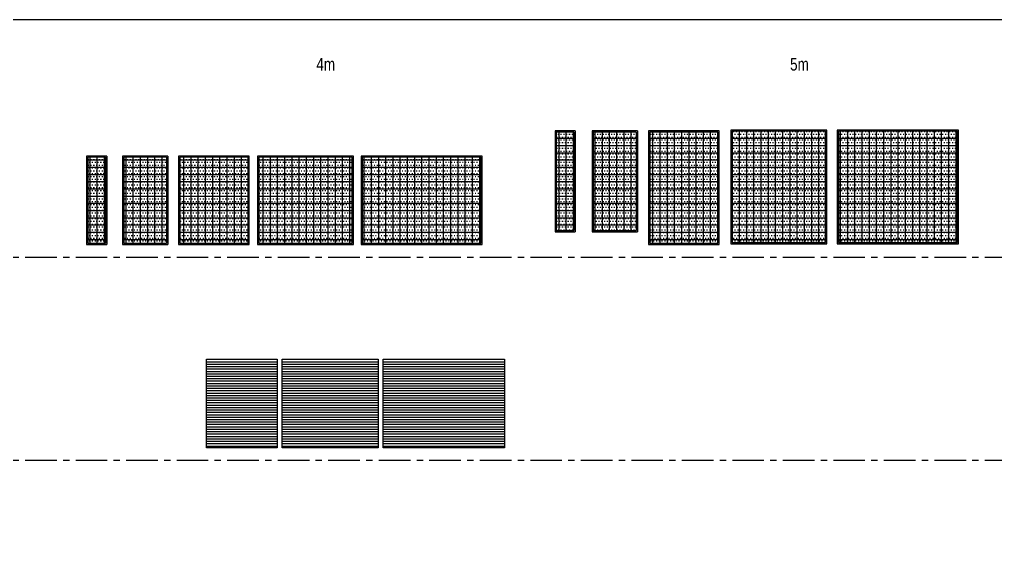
# Model space of a CAD drawing. Header units: millimetres. Extents: x 7 to 378, y -139 to -42.
# Drawn here: x 139.9 to 178.54, y -62.75 to -42.03 of the extents above; entities that cross this region are included whole.
import ezdxf

# ---------------------------------------------------------------- set-up
doc = ezdxf.new("R2010")
doc.units = ezdxf.units.MM
doc.linetypes.add('CENTER', pattern=[2, 1.25, -0.25, 0.25, -0.25])
doc.layers.add('m_panele', color=7, linetype='Continuous')
doc.styles.add('CDMSTYLE', font='CDMSIMPL', dxfattribs={"width": 0.8, "bigfont": 'CDMBIGPL'})
pattern_1 = [(90, (0.1, 1), (-0.28575, 6e-17), []), (180, (0.1, 1), (-6e-17, -0.28575), [])]
pattern_2 = [(0, (0.1, 1), (0.0555625, 0.111125), [0, -0.111125])]
pattern_3 = [(0, (0.1, 1), (0.0555625, 0.111125), [0, -0.111125])]
pattern_4 = [(90, (0.1, 1), (-0.28575, 6e-17), []), (180, (0.1, 1), (-6e-17, -0.28575), [])]
pattern_5 = [(0, (-344.70027, -270.53981), (3e-17, 0.09525), [])]

# ---------------------------------------------------------------- blocks, each defined once
blk = doc.blocks.new('P_3_5_1')
at = {"layer": 'm_panele'}
h = blk.add_hatch(color=251, dxfattribs=at)
h.paths.add_polyline_path([(2.9, 5), (0.1, 5), (0.1, 0.5), (2.9, 0.5)])
h.paths.add_polyline_path([(0.15, 0.55), (0.15, 4.95), (2.85, 4.95), (2.85, 0.55)], flags=16)
h = blk.add_hatch(dxfattribs=at)
h.set_pattern_fill('ANSI37', color=251, scale=0.09, angle=45, style=0)
h.set_pattern_definition(pattern_1)
h.paths.add_polyline_path([(2.85, 0.55), (2.85, 4.95), (0.15, 4.95), (0.15, 0.55)])
h = blk.add_hatch(dxfattribs=at)
h.set_pattern_fill('DOTS', color=95, scale=0.07, style=0)
h.set_pattern_definition(pattern_2)
h.paths.add_polyline_path([(2.85, 0.55), (2.85, 4.95), (0.15, 4.95), (0.15, 0.55)])
at = {"layer": 'm_panele', "color": 251}
blk.add_lwpolyline([(0.1, 0.5), (2.9, 0.5), (2.9, 5), (0.1, 5), (0.1, 0.5)], dxfattribs=at)
blk.add_lwpolyline([(0.15, 0.55), (2.85, 0.55), (2.85, 4.95), (0.15, 4.95)], close=True, dxfattribs=at)
blk = doc.blocks.new('P_4_5_1')
at = {"layer": 'm_panele'}
h = blk.add_hatch(color=251, dxfattribs=at)
h.paths.add_polyline_path([(3.9, 5), (0.1, 5), (0.1, 0.5), (3.9, 0.5)])
h.paths.add_polyline_path([(0.15, 0.55), (0.15, 4.95), (3.85, 4.95), (3.85, 0.55)], flags=16)
h = blk.add_hatch(dxfattribs=at)
h.set_pattern_fill('ANSI37', color=251, scale=0.09, angle=45, style=0)
h.set_pattern_definition(pattern_1)
h.paths.add_polyline_path([(3.85, 4.95), (0.15, 4.95), (0.15, 0.55), (3.85, 0.55)])
h = blk.add_hatch(dxfattribs=at)
h.set_pattern_fill('DOTS', color=95, scale=0.07, style=0)
h.set_pattern_definition(pattern_2)
h.paths.add_polyline_path([(3.85, 4.95), (0.15, 4.95), (0.15, 0.55), (3.85, 0.55)])
at = {"layer": 'm_panele', "color": 251}
blk.add_lwpolyline([(0.1, 0.5), (3.9, 0.5), (3.9, 5), (0.1, 5), (0.1, 0.5)], dxfattribs=at)
blk.add_lwpolyline([(0.15, 0.55), (3.85, 0.55), (3.85, 4.95), (0.15, 4.95)], close=True, dxfattribs=at)
blk = doc.blocks.new('P_5_5_1')
at = {"layer": 'm_panele'}
h = blk.add_hatch(color=251, dxfattribs=at)
h.paths.add_polyline_path([(4.9, 5), (0.1, 5), (0.1, 0.5), (4.9, 0.5)])
h.paths.add_polyline_path([(0.15, 0.55), (0.15, 4.95), (4.85, 4.95), (4.85, 0.55)], flags=16)
h = blk.add_hatch(dxfattribs=at)
h.set_pattern_fill('ANSI37', color=251, scale=0.09, angle=45, style=0)
h.set_pattern_definition(pattern_1)
h.paths.add_polyline_path([(4.85, 4.95), (3.85, 4.95), (3.85, 0.55), (4.85, 0.55)])
h.paths.add_polyline_path([(3.85, 4.95), (0.15, 4.95), (0.15, 0.55), (3.85, 0.55)])
h = blk.add_hatch(dxfattribs=at)
h.set_pattern_fill('DOTS', color=95, scale=0.07, style=0)
h.set_pattern_definition(pattern_2)
h.paths.add_polyline_path([(4.85, 4.95), (3.85, 4.95), (3.85, 0.55), (4.85, 0.55)])
h.paths.add_polyline_path([(3.85, 4.95), (0.15, 4.95), (0.15, 0.55), (3.85, 0.55)])
at = {"layer": 'm_panele', "color": 251}
blk.add_lwpolyline([(0.1, 0.5), (4.9, 0.5), (4.9, 5), (0.1, 5), (0.1, 0.5)], dxfattribs=at)
blk.add_lwpolyline([(0.15, 0.55), (4.85, 0.55), (4.85, 4.95), (0.15, 4.95)], close=True, dxfattribs=at)
blk = doc.blocks.new('P_5_4_1')
at = {"layer": 'm_panele'}
h = blk.add_hatch(color=251, dxfattribs=at)
h.paths.add_polyline_path([(4.9, 4), (0.1, 4), (0.1, 0.5), (4.9, 0.5)])
h.paths.add_polyline_path([(4.85, 3.95), (4.85, 0.55), (0.15, 0.55), (0.15, 3.95)], flags=16)
h = blk.add_hatch(dxfattribs=at)
h.set_pattern_fill('ANSI37', color=251, scale=0.09, angle=45, style=0)
h.set_pattern_definition(pattern_1)
h.paths.add_polyline_path([(4.85, 3.95), (3.85, 3.95), (3.85, 0.55), (4.85, 0.55)])
h.paths.add_polyline_path([(3.85, 3.95), (0.15, 3.95), (0.15, 0.55), (3.85, 0.55)])
h = blk.add_hatch(dxfattribs=at)
h.set_pattern_fill('DOTS', color=95, scale=0.07, style=0)
h.set_pattern_definition(pattern_2)
h.paths.add_polyline_path([(3.85, 3.95), (0.15, 3.95), (0.15, 0.55), (3.85, 0.55)])
h.paths.add_polyline_path([(4.85, 3.95), (3.85, 3.95), (3.85, 0.55), (4.85, 0.55)])
at = {"layer": 'm_panele', "color": 251}
blk.add_lwpolyline([(0.1, 0.5), (4.9, 0.5), (4.9, 4), (0.1, 4), (0.1, 0.5)], dxfattribs=at)
blk.add_lwpolyline([(0.15, 0.55), (4.85, 0.55), (4.85, 3.95), (0.15, 3.95)], close=True, dxfattribs=at)
blk = doc.blocks.new('P_4_4_1')
at = {"layer": 'm_panele'}
h = blk.add_hatch(color=251, dxfattribs=at)
h.paths.add_polyline_path([(3.9, 4), (0.1, 4), (0.1, 0.5), (3.9, 0.5)])
h.paths.add_polyline_path([(3.85, 0.55), (0.15, 0.55), (0.15, 3.95), (3.85, 3.95)], flags=16)
h = blk.add_hatch(dxfattribs=at)
h.set_pattern_fill('ANSI37', color=251, scale=0.09, angle=45, style=0)
h.set_pattern_definition(pattern_1)
h.paths.add_polyline_path([(3.85, 3.95), (0.15, 3.95), (0.15, 0.55), (3.85, 0.55)])
h = blk.add_hatch(dxfattribs=at)
h.set_pattern_fill('DOTS', color=95, scale=0.07, style=0)
h.set_pattern_definition(pattern_2)
h.paths.add_polyline_path([(3.85, 3.95), (0.15, 3.95), (0.15, 0.55), (3.85, 0.55)])
at = {"layer": 'm_panele', "color": 251}
blk.add_lwpolyline([(0.1, 0.5), (3.9, 0.5), (3.9, 4), (0.1, 4), (0.1, 0.5)], dxfattribs=at)
blk.add_lwpolyline([(0.15, 0.55), (3.85, 0.55), (3.85, 3.95), (0.15, 3.95)], close=True, dxfattribs=at)
blk = doc.blocks.new('P_3_4_1')
at = {"layer": 'm_panele'}
h = blk.add_hatch(color=251, dxfattribs=at)
h.paths.add_polyline_path([(2.9, 4), (0.1, 4), (0.1, 0.5), (2.9, 0.5)])
h.paths.add_polyline_path([(0.15, 0.55), (0.15, 3.95), (2.85, 3.95), (2.85, 0.55)], flags=16)
h = blk.add_hatch(dxfattribs=at)
h.set_pattern_fill('ANSI37', color=251, scale=0.09, angle=45, style=0)
h.set_pattern_definition(pattern_1)
h.paths.add_polyline_path([(2.85, 0.55), (2.85, 3.95), (0.15, 3.95), (0.15, 0.55)])
h = blk.add_hatch(dxfattribs=at)
h.set_pattern_fill('DOTS', color=95, scale=0.07, style=0)
h.set_pattern_definition(pattern_2)
h.paths.add_polyline_path([(2.85, 0.55), (2.85, 3.95), (0.15, 3.95), (0.15, 0.55)])
at = {"layer": 'm_panele', "color": 251}
blk.add_lwpolyline([(0.1, 0.5), (2.9, 0.5), (2.9, 4), (0.1, 4), (0.1, 0.5)], dxfattribs=at)
blk.add_lwpolyline([(0.15, 0.55), (2.85, 0.55), (2.85, 3.95), (0.15, 3.95)], close=True, dxfattribs=at)
blk = doc.blocks.new('P_1_4_1')
at = {"layer": 'm_panele'}
h = blk.add_hatch(color=251, dxfattribs=at)
h.paths.add_polyline_path([(0.9, 4), (0.1, 4), (0.1, 0.5), (0.9, 0.5)])
h.paths.add_polyline_path([(0.85, 0.55), (0.15, 0.55), (0.15, 3.95), (0.85, 3.95)], flags=16)
h = blk.add_hatch(dxfattribs=at)
h.set_pattern_fill('DOTS', color=95, scale=0.07, style=0)
h.set_pattern_definition(pattern_3)
h.paths.add_polyline_path([(0.85, 3.95), (0.15, 3.95), (0.15, 0.55), (0.85, 0.55)])
h = blk.add_hatch(dxfattribs=at)
h.set_pattern_fill('ANSI37', color=251, scale=0.09, angle=45, style=0)
h.set_pattern_definition(pattern_4)
h.paths.add_polyline_path([(0.85, 3.95), (0.15, 3.95), (0.15, 0.55), (0.85, 0.55)])
at = {"layer": 'm_panele', "color": 251}
for p, q in [((0.85, 3.95), (0.15, 3.95)), ((0.15, 3.95), (0.15, 0.55)), ((0.85, 3.95), (0.85, 0.55)), ((0.9, 4), (0.9, 0.5)), ((0.15, 0.55), (0.85, 0.55))]:
    blk.add_line(p, q, dxfattribs=at)
for points in [[(0.9, 4), (0.1, 4), (0.1, 0.5)], [(0.1, 0.5), (0.9, 0.5)]]:
    blk.add_lwpolyline(points, dxfattribs=at)
blk = doc.blocks.new('P_1_5_1')
at = {"layer": 'm_panele'}
h = blk.add_hatch(color=251, dxfattribs=at)
h.paths.add_polyline_path([(0.9, 5), (0.1, 5), (0.1, 1), (0.9, 1)])
h.paths.add_polyline_path([(0.15, 1.05), (0.15, 4.95), (0.85, 4.95), (0.85, 1.05)], flags=16)
h = blk.add_hatch(dxfattribs=at)
h.set_pattern_fill('DOTS', color=95, scale=0.07, style=0)
h.set_pattern_definition(pattern_3)
h.paths.add_polyline_path([(0.85, 4.95), (0.15, 4.95), (0.15, 1.05), (0.85, 1.05)])
h = blk.add_hatch(dxfattribs=at)
h.set_pattern_fill('ANSI37', color=251, scale=0.09, angle=45, style=0)
h.set_pattern_definition(pattern_4)
h.paths.add_polyline_path([(0.85, 4.95), (0.15, 4.95), (0.15, 1.05), (0.85, 1.05)])
at = {"layer": 'm_panele', "color": 251}
for p, q in [((0.85, 4.95), (0.15, 4.95)), ((0.15, 4.95), (0.15, 1.05)), ((0.85, 4.95), (0.85, 1.05)), ((0.9, 5), (0.9, 1)), ((0.15, 1.05), (0.85, 1.05))]:
    blk.add_line(p, q, dxfattribs=at)
for points in [[(0.9, 5), (0.1, 5), (0.1, 1)], [(0.1, 1), (0.9, 1)]]:
    blk.add_lwpolyline(points, dxfattribs=at)
blk = doc.blocks.new('P_2_4_1')
at = {"layer": 'm_panele'}
h = blk.add_hatch(color=251, dxfattribs=at)
h.paths.add_polyline_path([(1.9, 4), (0.1, 4), (0.1, 0.5), (1.9, 0.5)])
h.paths.add_polyline_path([(0.15, 0.55), (0.15, 3.95), (1.85, 3.95), (1.85, 0.55)], flags=16)
h = blk.add_hatch(dxfattribs=at)
h.set_pattern_fill('DOTS', color=95, scale=0.07, style=0)
h.set_pattern_definition(pattern_3)
h.paths.add_polyline_path([(1.85, 3.95), (0.15, 3.95), (0.15, 0.55), (1.85, 0.55)])
h = blk.add_hatch(dxfattribs=at)
h.set_pattern_fill('ANSI37', color=251, scale=0.09, angle=45, style=0)
h.set_pattern_definition(pattern_4)
h.paths.add_polyline_path([(1.85, 3.95), (0.15, 3.95), (0.15, 0.55), (1.85, 0.55)])
at = {"layer": 'm_panele', "color": 251}
for p, q in [((1.85, 3.95), (0.15, 3.95)), ((0.15, 3.95), (0.15, 0.55)), ((1.85, 3.95), (1.85, 0.55)), ((1.9, 4), (1.9, 0.5)), ((0.15, 0.55), (1.85, 0.55))]:
    blk.add_line(p, q, dxfattribs=at)
for points in [[(1.9, 4), (0.1, 4), (0.1, 0.5)], [(0.1, 0.5), (1.9, 0.5)]]:
    blk.add_lwpolyline(points, dxfattribs=at)
blk = doc.blocks.new('P_2_5_1')
at = {"layer": 'm_panele'}
h = blk.add_hatch(color=251, dxfattribs=at)
h.paths.add_polyline_path([(1.9, 5), (0.1, 5), (0.1, 1), (1.9, 1)])
h.paths.add_polyline_path([(0.15, 1.05), (0.15, 4.95), (1.85, 4.95), (1.85, 1.05)], flags=16)
h = blk.add_hatch(dxfattribs=at)
h.set_pattern_fill('DOTS', color=95, scale=0.07, style=0)
h.set_pattern_definition(pattern_3)
h.paths.add_polyline_path([(1.85, 4.95), (0.15, 4.95), (0.15, 1.05), (1.85, 1.05)])
h = blk.add_hatch(dxfattribs=at)
h.set_pattern_fill('ANSI37', color=251, scale=0.09, angle=45, style=0)
h.set_pattern_definition(pattern_4)
h.paths.add_polyline_path([(1.85, 4.95), (0.15, 4.95), (0.15, 1.05), (1.85, 1.05)])
at = {"layer": 'm_panele', "color": 251}
for p, q in [((1.85, 4.95), (0.15, 4.95)), ((0.15, 4.95), (0.15, 1.05)), ((1.85, 4.95), (1.85, 1.05)), ((1.9, 5), (1.9, 1)), ((0.15, 1.05), (1.85, 1.05))]:
    blk.add_line(p, q, dxfattribs=at)
for points in [[(1.9, 5), (0.1, 5), (0.1, 1)], [(0.1, 1), (1.9, 1)]]:
    blk.add_lwpolyline(points, dxfattribs=at)
blk = doc.blocks.new('P_3_4_2')
at = {"layer": 'm_panele', "linetype": 'Continuous', "lineweight": 25}
h = blk.add_hatch(dxfattribs=at)
h.set_pattern_fill('ANSI31', scale=0.03, angle=315)
h.set_pattern_definition(pattern_5)
h.paths.add_polyline_path([(0.1, 4), (2.9, 4), (2.9, 0.5), (0.1, 0.5)])
at = {"layer": 'm_panele', "color": 1, "linetype": 'Continuous', "lineweight": 25}
blk.add_lwpolyline([(0.1, 4), (2.9, 4), (2.9, 0.5), (0.1, 0.5)], close=True, dxfattribs=at)
blk = doc.blocks.new('P_4_4_2')
at = {"layer": 'm_panele', "linetype": 'Continuous', "lineweight": 25}
h = blk.add_hatch(dxfattribs=at)
h.set_pattern_fill('ANSI31', scale=0.03, angle=315)
h.set_pattern_definition(pattern_5)
h.paths.add_polyline_path([(0.1, 4), (3.9, 4), (3.9, 0.5), (0.1, 0.5)])
at = {"layer": 'm_panele', "color": 1, "linetype": 'Continuous', "lineweight": 25}
blk.add_lwpolyline([(0.1, 4), (3.9, 4), (3.9, 0.5), (0.1, 0.5)], close=True, dxfattribs=at)
blk = doc.blocks.new('P_5_4_2')
at = {"layer": 'm_panele', "linetype": 'Continuous', "lineweight": 25}
h = blk.add_hatch(dxfattribs=at)
h.set_pattern_fill('ANSI31', scale=0.03, angle=315)
h.set_pattern_definition(pattern_5)
h.paths.add_polyline_path([(0.1, 4), (4.9, 4), (4.9, 0.5), (0.1, 0.5)])
at = {"layer": 'm_panele', "color": 1, "linetype": 'Continuous', "lineweight": 25}
blk.add_lwpolyline([(0.1, 4), (4.9, 4), (4.9, 0.5), (0.1, 0.5)], close=True, dxfattribs=at)

msp = doc.modelspace()

# ---------------------------------------------------------------- linework, layer by layer
at = {"color": 8, "linetype": 'CENTER', "lineweight": 25}
for p, q in [((62.1244, -51.4251), (281.0959, -51.4251)), ((62.1244, -59.4605), (281.0959, -59.4605))]:
    msp.add_line(p, q, dxfattribs=at)
at = {"color": 1, "linetype": 'Continuous', "lineweight": 25}
msp.add_lwpolyline([(7.0225, -42.0255), (377.8749, -42.0255), (377.8749, -138.7269), (7.0225, -138.7269)], close=True, dxfattribs=at)

# ---------------------------------------------------------------- block references
at = {"layer": 'm_panele', "color": 1, "linetype": 'Continuous', "lineweight": 25}
for name, p in [('P_1_5_1', (161.0013, -51.4251)), ('P_2_5_1', (162.4677, -51.4251)), ('P_5_5_1', (172.1795, -51.3958)), ('P_1_4_1', (142.4519, -51.4251)), ('P_2_4_1', (143.873, -51.4251)), ('P_3_4_1', (146.0955, -51.4251)), ('P_4_4_1', (149.2209, -51.4251)), ('P_5_4_1', (153.3204, -51.4251)), ('P_3_4_2', (147.2013, -59.4605)), ('P_4_4_2', (150.2013, -59.4605)), ('P_5_4_2', (154.2013, -59.4605))]:
    msp.add_blockref(name, p, dxfattribs=at)
at = {"layer": 'm_panele', "color": 1, "lineweight": 25}
for name, p in [('P_3_5_1', (164.7038, -51.4251)), ('P_4_5_1', (167.9608, -51.3958))]:
    msp.add_blockref(name, p, dxfattribs=at)

# ---------------------------------------------------------------- texts
at = {"layer": 'm_panele', "color": 1, "linetype": 'Continuous', "lineweight": 25, "style": 'CDMSTYLE', "width": 0.8}
for s, p in [('4m', (151.6518, -44.0442)), ('5m', (170.409, -44.0442))]:
    msp.add_text(s, height=0.5, dxfattribs=at).set_placement(p)

doc.saveas('drawing.dxf')
